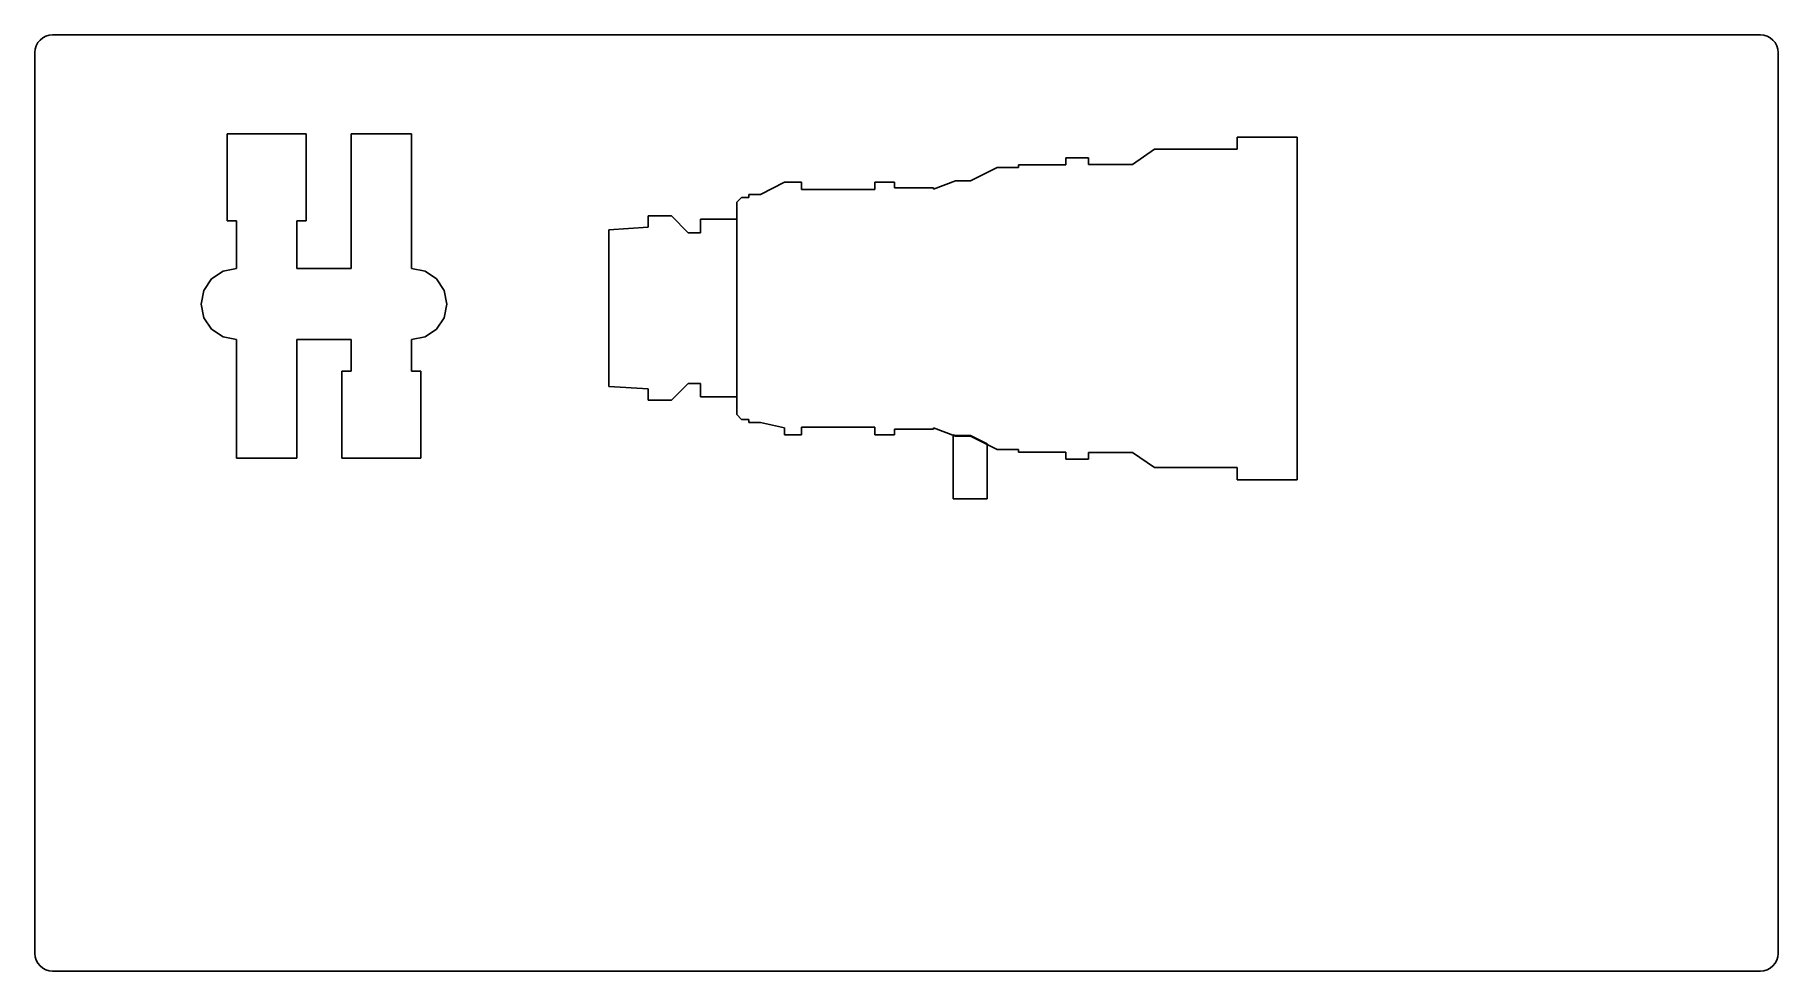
# Model space of a CAD drawing. Header units: inches. Extents: x 0 to 24.6, y 0 to 13.2.
import ezdxf

# ---------------------------------------------------------------- set-up
doc = ezdxf.new("R2010")
doc.units = ezdxf.units.IN

msp = doc.modelspace()

# ---------------------------------------------------------------- linework, layer by layer
for p, q in [((24.312, 13.188), (0.25, 13.188)), ((0, 12.938), (0, 0.25)), ((24.562, 0.25), (24.562, 12.938)), ((3.824, 11.794), (2.71, 11.794)), ((2.71, 11.794), (2.71, 10.568)), ((3.824, 10.568), (3.824, 11.794)), ((5.306, 11.794), (4.457, 11.794)), ((4.457, 11.794), (4.457, 9.896)), ((5.306, 9.896), (5.306, 11.794)), ((15.776, 11.576), (15.466, 11.361)), ((16.94, 11.576), (15.776, 11.576)), ((17.787, 11.747), (16.94, 11.747)), ((16.94, 11.747), (16.94, 11.576)), ((17.787, 6.92), (17.787, 11.747)), ((13.558, 11.319), (13.182, 11.131)), ((13.859, 11.319), (13.558, 11.319)), ((14.526, 11.356), (13.859, 11.356)), ((13.859, 11.356), (13.859, 11.319)), ((14.844, 11.456), (14.526, 11.456)), ((14.526, 11.456), (14.526, 11.356)), ((14.844, 11.361), (14.844, 11.456)), ((15.466, 11.361), (14.844, 11.361)), ((10.564, 11.112), (10.226, 10.941)), ((10.803, 11.112), (10.564, 11.112)), ((10.803, 11.008), (10.803, 11.112)), ((12.114, 11.112), (11.835, 11.112)), ((11.835, 11.112), (11.835, 11.008)), ((12.114, 11.034), (12.114, 11.112)), ((12.972, 11.131), (12.661, 11.014)), ((13.182, 11.131), (12.972, 11.131)), ((9.958, 10.899), (9.89, 10.829)), ((9.89, 10.829), (9.89, 7.838)), ((10.058, 10.899), (9.958, 10.899)), ((10.226, 10.941), (10.058, 10.941)), ((10.058, 10.941), (10.058, 10.899)), ((10.226, 10.941), (10.226, 10.941)), ((11.835, 11.008), (10.803, 11.008)), ((12.661, 11.034), (12.114, 11.034)), ((12.661, 11.014), (12.661, 11.034)), ((2.71, 10.568), (2.843, 10.568)), ((2.843, 10.568), (2.843, 9.896)), ((3.692, 9.896), (3.692, 10.568)), ((3.692, 10.568), (3.824, 10.568)), ((8.968, 10.64), (8.641, 10.64)), ((8.641, 10.64), (8.641, 10.477)), ((9.206, 10.401), (8.968, 10.64)), ((9.89, 10.59), (9.377, 10.59)), ((9.377, 10.59), (9.377, 10.401)), ((9.89, 8.09), (9.89, 10.59)), ((8.641, 10.477), (8.087, 10.443)), ((8.087, 10.443), (8.087, 8.237)), ((9.377, 10.401), (9.206, 10.401)), ((9.377, 10.401), (9.377, 10.401)), ((2.651, 9.858), (2.489, 9.749)), ((2.843, 9.896), (2.651, 9.858)), ((4.457, 9.896), (3.692, 9.896)), ((5.497, 9.858), (5.306, 9.896)), ((5.659, 9.749), (5.497, 9.858)), ((2.381, 9.587), (2.343, 9.396)), ((2.489, 9.749), (2.381, 9.587)), ((5.768, 9.587), (5.659, 9.749)), ((5.806, 9.396), (5.768, 9.587)), ((2.343, 9.396), (2.381, 9.204)), ((5.768, 9.204), (5.806, 9.396)), ((2.381, 9.204), (2.489, 9.042)), ((5.659, 9.042), (5.768, 9.204)), ((2.489, 9.042), (2.651, 8.934)), ((2.651, 8.934), (2.843, 8.896)), ((2.843, 8.896), (2.843, 7.224)), ((3.692, 7.224), (3.692, 8.896)), ((3.692, 8.896), (4.457, 8.896)), ((4.457, 8.896), (4.457, 8.45)), ((5.306, 8.896), (5.497, 8.934)), ((5.306, 8.45), (5.306, 8.896)), ((5.497, 8.934), (5.659, 9.042)), ((4.457, 8.45), (4.324, 8.45)), ((4.324, 8.45), (4.324, 7.224)), ((4.457, 8.45), (4.457, 8.45)), ((5.438, 8.45), (5.306, 8.45)), ((5.438, 7.224), (5.438, 8.45)), ((8.087, 8.237), (8.641, 8.203)), ((8.641, 8.203), (8.641, 8.04)), ((8.968, 8.04), (9.206, 8.279)), ((9.206, 8.279), (9.377, 8.279)), ((9.377, 8.279), (9.377, 8.09)), ((8.641, 8.04), (8.968, 8.04)), ((9.377, 8.09), (9.89, 8.09)), ((9.89, 7.838), (9.958, 7.769)), ((9.958, 7.769), (10.058, 7.769)), ((10.058, 7.769), (10.058, 7.726)), ((10.058, 7.726), (10.226, 7.726)), ((10.226, 7.726), (10.564, 7.653)), ((10.564, 7.653), (10.564, 7.555)), ((10.803, 7.555), (10.803, 7.66)), ((10.803, 7.66), (11.835, 7.66)), ((11.835, 7.66), (11.835, 7.555)), ((12.114, 7.555), (12.114, 7.634)), ((12.114, 7.634), (12.661, 7.634)), ((12.661, 7.634), (12.661, 7.653)), ((12.661, 7.653), (12.972, 7.536)), ((10.564, 7.555), (10.803, 7.555)), ((11.835, 7.555), (12.114, 7.555)), ((12.938, 6.651), (12.938, 7.556)), ((12.938, 7.556), (12.972, 7.543)), ((12.972, 7.543), (13.182, 7.543)), ((12.972, 7.536), (13.182, 7.536)), ((13.182, 7.543), (13.418, 7.426)), ((13.182, 7.543), (13.182, 7.543)), ((13.182, 7.536), (13.558, 7.349)), ((13.418, 7.426), (13.418, 6.651)), ((2.843, 7.224), (3.692, 7.224)), ((4.324, 7.224), (5.438, 7.224)), ((13.558, 7.349), (13.859, 7.349)), ((13.859, 7.349), (13.859, 7.312)), ((13.859, 7.312), (14.526, 7.312)), ((14.526, 7.312), (14.526, 7.211)), ((14.526, 7.211), (14.844, 7.211)), ((14.844, 7.211), (14.844, 7.307)), ((14.844, 7.307), (15.466, 7.307)), ((15.466, 7.307), (15.776, 7.092)), ((15.776, 7.092), (16.94, 7.092)), ((16.94, 7.092), (16.94, 6.92)), ((16.94, 6.92), (17.787, 6.92)), ((13.418, 6.651), (12.938, 6.651)), ((0.25, 0), (24.312, 0))]:
    msp.add_line(p, q)
for centre, start, end in [((0.25, 12.938), 90, 180), ((24.312, 12.938), 0, 90), ((0.25, 0.25), 180, 270), ((24.312, 0.25), 270, 0)]:
    msp.add_arc(centre, 0.25, start, end)

doc.saveas('drawing.dxf')
